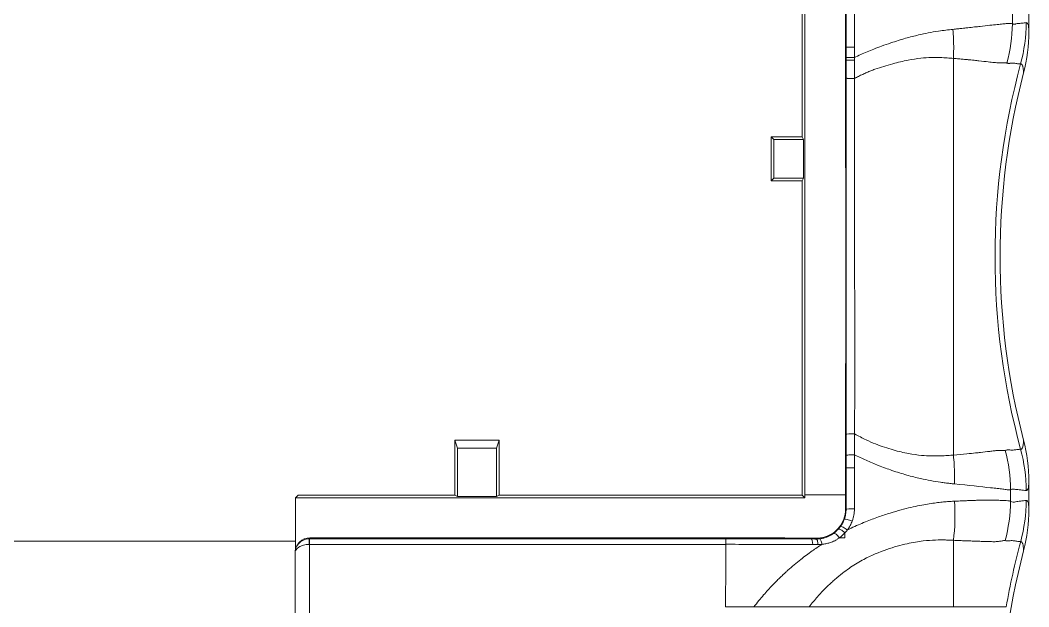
# Model space of a CAD drawing. Header units: millimetres. Extents: x -2408 to -1447, y -915 to -594.
# Drawn here: x -2112.79 to -2077.69, y -838.33 to -817.92 of the extents above; entities that cross this region are included whole.
import ezdxf

# ---------------------------------------------------------------- set-up
doc = ezdxf.new("R2010")
doc.units = ezdxf.units.MM
doc.layers.add('4', color=7, linetype='CONTINUOUS', true_color=0xffffff)

msp = doc.modelspace()

# ---------------------------------------------------------------- linework, layer by layer
at = {"layer": '4', "color": 7, "linetype": 'Continuous', "lineweight": 5}
for p, q in [((-2085.576, -821.972, 35), (-2085.576, -797.713, 35)), ((-2077.691, -817.352, 35), (-2077.691, -818.312, 35)), ((-2084.051, -818.86, 35), (-2084.07, -818.86, 35)), ((-2084.051, -819.308, 35), (-2084.07, -819.31, 35)), ((-2086.661, -821.972, 35), (-2086.569, -822.065, 35)), ((-2085.576, -821.972, 35), (-2086.661, -821.972, 35)), ((-2086.661, -823.513, 35), (-2086.661, -821.972, 35)), ((-2086.569, -823.42, 35), (-2086.569, -822.065, 35)), ((-2086.569, -822.065, 35), (-2085.53, -822.065, 35)), ((-2085.576, -821.972, 35), (-2085.53, -822.065, 35)), ((-2085.53, -823.42, 35), (-2085.53, -822.065, 35)), ((-2086.661, -823.513, 35), (-2086.569, -823.42, 35)), ((-2085.53, -823.42, 35), (-2086.569, -823.42, 35)), ((-2085.576, -823.513, 35), (-2085.53, -823.42, 35)), ((-2085.576, -823.513, 35), (-2086.661, -823.513, 35)), ((-2085.576, -834.447, 35), (-2085.576, -823.513, 35)), ((-2097.661, -834.447, 35), (-2097.661, -832.535, 35)), ((-2097.661, -832.535, 35), (-2097.568, -832.813, 35)), ((-2097.661, -832.535, 35), (-2096.12, -832.535, 35)), ((-2096.12, -832.535, 35), (-2096.213, -832.813, 35)), ((-2096.12, -834.447, 35), (-2096.12, -832.535, 35)), ((-2097.568, -832.813, 35), (-2096.213, -832.813, 35)), ((-2097.568, -834.493, 35), (-2097.568, -832.813, 35)), ((-2096.213, -832.813, 35), (-2096.213, -834.493, 35)), ((-2084.051, -833.061, 35), (-2084.069, -833.06, 35)), ((-2084.051, -833.499, 35), (-2084.07, -833.499, 35)), ((-2077.691, -833.977, 35), (-2077.691, -834.937, 35)), ((-2085.482, -834.541, 35), (-2103.213, -834.541, 35)), ((-2103.119, -834.447, 35), (-2097.661, -834.447, 35)), ((-2097.661, -834.447, 35), (-2097.568, -834.493, 35)), ((-2097.568, -834.493, 35), (-2096.213, -834.493, 35)), ((-2096.12, -834.447, 35), (-2096.213, -834.493, 35)), ((-2096.12, -834.447, 35), (-2085.576, -834.447, 35)), ((-2085.482, -834.541, 35), (-2085.576, -834.447, 35)), ((-2085.482, -834.432, 35), (-2084.07, -834.432, 35)), ((-2084.051, -834.932, 35), (-2084.07, -834.932, 35)), ((-2084.113, -835.287, 35), (-2084.132, -835.28, 35)), ((-2103.213, -836.047, 35), (-2118.069, -836.047, 35)), ((-2102.728, -835.969, 35), (-2099.091, -835.969, 35)), ((-2102.728, -835.969, 35), (-2102.728, -836.161, 35)), ((-2102.712, -835.932, 35), (-2088.231, -835.932, 35)), ((-2099.091, -835.969, 35), (-2088.235, -835.969, 35)), ((-2085.269, -835.971, 35), (-2085.269, -835.942, 35)), ((-2088.233, -836.161, 35), (-2102.728, -836.161, 35))]:
    msp.add_line(p, q, dxfattribs=at)
for centre in [(-2053.251, -826.145, 35), (-2053.251, -842.77, 35)]:
    msp.add_arc(centre, 25.439, 165.4525, 194.5475, dxfattribs=at)
for centre, major_axis, ratio, start_param, end_param in [((-2083.851, -818.86, 35), (0.2, 0), 0.009358, 1.114293, 3.124139), ((-2083.851, -819.219, 35), (0.2, 0), 0.009028, 1.114177, 3.124138), ((-2083.851, -819.308, 35), (0.2, 0), 0.003954, 3.159055, 5.174298), ((-2083.85, -832.339, 35), (0.2, 0), 0.130364, 1.063658, 3.123994), ((-2083.851, -833.499, 35), (0.2, 0), 0.03181, 1.108989, 3.12413), ((-2083.851, -834.932, 35), (0.2, 0), 0.033995, 1.108137, 3.124129), ((-2083.926, -835.356, 35), (0.188, -0.068), 0.195714, 1.157176, 3.123795), ((-2084.091, -835.665, 35), (0.161, -0.118), 0.290799, 1.243259, 3.12345), ((-2102.731, -836.169, 35), (0, 0.2), 0.008212, 0.017454, 1.531986), ((-2085.27, -836.171, 35), (0, -0.2), 0.30238, 1.606566, 3.123283)]:
    msp.add_ellipse(centre, major_axis=major_axis, ratio=ratio, start_param=start_param, end_param=end_param, dxfattribs=at)
for points, degree in [([(-2085.477, -779.706, 35), (-2085.486, -797.928, 35), (-2085.488, -816.194, 35), (-2085.482, -834.432, 35)], 3), ([(-2084.051, -818.86, 35), (-2084.051, -818.625, 35), (-2084.051, -818.155, 35), (-2084.051, -817.449, 35), (-2084.051, -816.979, 35), (-2084.051, -816.744, 35)], 3), ([(-2083.763, -818.858, 35), (-2083.763, -818.623, 35), (-2083.763, -818.153, 35), (-2083.763, -817.448, 35), (-2083.763, -816.978, 35), (-2083.763, -816.742, 35)], 3), ([(-2078.263, -818.043, 35), (-2078.263, -817.899, 35), (-2078.262, -817.754, 35), (-2078.262, -817.609, 35)], 3), ([(-2078.263, -818.043, 35), (-2078.269, -818.502, 35), (-2078.333, -818.965, 35), (-2078.453, -819.41, 35)], 3), ([(-2077.784, -818.003, 35), (-2077.784, -818.486, 35), (-2077.849, -818.973, 35), (-2077.975, -819.44, 35)], 3), ([(-2077.691, -818.312, 35), (-2077.691, -818.242, 35), (-2077.698, -818.126, 35), (-2077.728, -818.023, 35), (-2077.763, -818.002, 35), (-2077.784, -818.003, 35)], 3), ([(-2080.335, -818.236, 35), (-2080.325, -818.348, 35), (-2080.309, -818.574, 35), (-2080.303, -818.912, 35), (-2080.31, -819.135, 35), (-2080.316, -819.246, 35)], 3), ([(-2077.875, -819.755, 35), (-2077.753, -819.284, 35), (-2077.691, -818.799, 35), (-2077.691, -818.312, 35)], 3), ([(-2077.694, -818.418, 35), (-2077.692, -818.284, 35)], 1), ([(-2084.07, -818.86, 35), (-2084.07, -818.935, 35), (-2084.07, -819.084, 35), (-2084.07, -819.236, 35), (-2084.07, -819.31, 35)], 3), ([(-2083.763, -819.217, 35), (-2083.763, -819.157, 35), (-2083.763, -819.037, 35), (-2083.763, -818.918, 35), (-2083.763, -818.858, 35)], 3), ([(-2084.051, -819.308, 35), (-2084.051, -819.279, 35), (-2084.051, -819.249, 35), (-2084.051, -819.219, 35)], 3), ([(-2083.762, -819.308, 35), (-2083.762, -819.293, 35), (-2083.762, -819.263, 35), (-2083.763, -819.232, 35), (-2083.763, -819.217, 35)], 3), ([(-2084.07, -819.31, 35), (-2084.07, -819.457, 35), (-2084.069, -819.747, 35), (-2084.068, -820.183, 35), (-2084.067, -820.618, 35), (-2084.067, -821.055, 35), (-2084.066, -821.497, 35), (-2084.066, -821.971, 35), (-2084.065, -822.496, 35), (-2084.065, -823.092, 35), (-2084.064, -823.757, 35), (-2084.064, -824.482, 35), (-2084.064, -825.262, 35), (-2084.063, -826.081, 35), (-2084.063, -826.923, 35), (-2084.064, -827.751, 35), (-2084.064, -828.515, 35), (-2084.064, -829.209, 35), (-2084.065, -829.827, 35), (-2084.065, -830.366, 35), (-2084.066, -830.846, 35), (-2084.066, -831.292, 35), (-2084.067, -831.733, 35), (-2084.068, -832.175, 35), (-2084.068, -832.619, 35), (-2084.069, -832.913, 35), (-2084.069, -833.06, 35)], 3), ([(-2084.05, -819.931, 35), (-2084.05, -819.87, 35), (-2084.05, -819.742, 35), (-2084.05, -819.535, 35), (-2084.051, -819.386, 35), (-2084.051, -819.308, 35)], 3), ([(-2083.754, -819.946, 35), (-2083.754, -819.883, 35), (-2083.756, -819.753, 35), (-2083.759, -819.541, 35), (-2083.761, -819.388, 35), (-2083.762, -819.308, 35)], 3), ([(-2084.05, -832.338, 35), (-2084.05, -832.296, 35), (-2084.05, -832.208, 35), (-2084.05, -832.061, 35), (-2084.05, -831.899, 35), (-2084.05, -831.723, 35), (-2084.05, -831.53, 35), (-2084.05, -831.32, 35), (-2084.05, -831.09, 35), (-2084.05, -830.839, 35), (-2084.05, -830.564, 35), (-2084.05, -830.262, 35), (-2084.05, -829.929, 35), (-2084.05, -829.563, 35), (-2084.05, -829.161, 35), (-2084.05, -828.72, 35), (-2084.05, -828.236, 35), (-2084.05, -827.708, 35), (-2084.05, -827.111, 35), (-2084.05, -826.464, 35), (-2084.05, -825.804, 35), (-2084.05, -825.146, 35), (-2084.05, -824.518, 35), (-2084.05, -823.976, 35), (-2084.05, -823.487, 35), (-2084.05, -823.048, 35), (-2084.05, -822.651, 35), (-2084.05, -822.292, 35), (-2084.05, -821.965, 35), (-2084.05, -821.667, 35), (-2084.05, -821.395, 35), (-2084.05, -821.147, 35), (-2084.05, -820.921, 35), (-2084.05, -820.716, 35), (-2084.05, -820.529, 35), (-2084.05, -820.357, 35), (-2084.05, -820.201, 35), (-2084.05, -820.059, 35), (-2084.05, -819.972, 35), (-2084.05, -819.931, 35)], 3), ([(-2084.051, -833.061, 35), (-2084.05, -833.004, 35), (-2084.05, -832.888, 35), (-2084.05, -832.703, 35), (-2084.05, -832.516, 35), (-2084.05, -832.397, 35), (-2084.05, -832.338, 35)], 3), ([(-2083.762, -833.04, 35), (-2083.761, -832.983, 35), (-2083.759, -832.866, 35), (-2083.757, -832.681, 35), (-2083.755, -832.494, 35), (-2083.753, -832.375, 35), (-2083.753, -832.316, 35)], 3), ([(-2077.975, -832.849, 35), (-2077.954, -832.849, 35), (-2077.92, -832.826, 35), (-2077.887, -832.722, 35), (-2077.877, -832.605, 35), (-2077.875, -832.535, 35)], 3), ([(-2077.691, -833.977, 35), (-2077.691, -833.49, 35), (-2077.753, -833.006, 35), (-2077.875, -832.535, 35)], 3), ([(-2078.323, -834.259, 35), (-2078.329, -833.798, 35), (-2078.395, -833.333, 35), (-2078.516, -832.887, 35)], 3), ([(-2077.784, -834.287, 35), (-2077.784, -833.803, 35), (-2077.849, -833.316, 35), (-2077.975, -832.849, 35)], 3), ([(-2084.069, -833.06, 35), (-2084.07, -833.134, 35), (-2084.07, -833.281, 35), (-2084.07, -833.427, 35), (-2084.07, -833.499, 35)], 3), ([(-2084.051, -833.499, 35), (-2084.051, -833.426, 35), (-2084.051, -833.279, 35), (-2084.051, -833.133, 35), (-2084.051, -833.061, 35)], 3), ([(-2083.762, -833.494, 35), (-2083.762, -833.417, 35), (-2083.762, -833.266, 35), (-2083.762, -833.115, 35), (-2083.762, -833.04, 35)], 3), ([(-2080.283, -834.054, 35), (-2080.278, -833.942, 35), (-2080.275, -833.717, 35), (-2080.287, -833.381, 35), (-2080.305, -833.159, 35), (-2080.317, -833.049, 35)], 3), ([(-2084.07, -833.499, 35), (-2084.07, -833.81, 35), (-2084.07, -834.121, 35), (-2084.07, -834.432, 35)], 3), ([(-2084.051, -834.932, 35), (-2084.051, -834.773, 35), (-2084.051, -834.454, 35), (-2084.051, -833.977, 35), (-2084.051, -833.658, 35), (-2084.051, -833.499, 35)], 3), ([(-2083.762, -834.926, 35), (-2083.762, -834.767, 35), (-2083.762, -834.448, 35), (-2083.762, -833.971, 35), (-2083.762, -833.653, 35), (-2083.762, -833.494, 35)], 3), ([(-2077.784, -834.287, 35), (-2077.763, -834.288, 35), (-2077.728, -834.266, 35), (-2077.698, -834.163, 35), (-2077.691, -834.047, 35), (-2077.691, -833.977, 35)], 3), ([(-2077.692, -833.995, 35), (-2077.694, -833.872, 35)], 1), ([(-2078.325, -834.663, 35), (-2078.324, -834.528, 35), (-2078.323, -834.394, 35), (-2078.323, -834.259, 35)], 3), ([(-2103.213, -834.541, 35), (-2103.213, -835.144, 35), (-2103.213, -835.746, 35), (-2103.213, -836.349, 35)], 3), ([(-2085.482, -834.541, 35), (-2085.482, -834.505, 35), (-2085.482, -834.468, 35), (-2085.482, -834.432, 35)], 3), ([(-2084.07, -834.432, 35), (-2084.07, -834.488, 35), (-2084.07, -834.599, 35), (-2084.07, -834.765, 35), (-2084.07, -834.877, 35), (-2084.07, -834.932, 35)], 3), ([(-2080.278, -834.656, 35), (-2080.326, -834.658, 35), (-2080.429, -834.663, 35), (-2080.607, -834.677, 35), (-2080.807, -834.697, 35), (-2081.03, -834.726, 35), (-2081.278, -834.765, 35), (-2081.556, -834.817, 35), (-2081.871, -834.887, 35), (-2082.221, -834.979, 35), (-2082.606, -835.094, 35), (-2083.029, -835.238, 35), (-2083.493, -835.419, 35), (-2083.831, -835.572, 35), (-2084.007, -835.659, 35)], 3), ([(-2080.278, -834.656, 35), (-2080.245, -835.113, 35), (-2080.258, -835.574, 35), (-2080.316, -836.018, 35)], 3), ([(-2078.325, -834.663, 35), (-2078.332, -835.121, 35), (-2078.396, -835.584, 35), (-2078.516, -836.028, 35)], 3), ([(-2077.784, -834.628, 35), (-2077.784, -835.111, 35), (-2077.849, -835.598, 35), (-2077.974, -836.064, 35)], 3), ([(-2077.691, -834.937, 35), (-2077.691, -834.867, 35), (-2077.698, -834.751, 35), (-2077.728, -834.648, 35), (-2077.763, -834.627, 35), (-2077.784, -834.628, 35)], 3), ([(-2084.07, -834.932, 35), (-2084.07, -835.051, 35), (-2084.091, -835.169, 35), (-2084.132, -835.28, 35)], 3), ([(-2084.113, -835.287, 35), (-2084.103, -835.258, 35), (-2084.085, -835.201, 35), (-2084.066, -835.113, 35), (-2084.054, -835.024, 35), (-2084.051, -834.963, 35), (-2084.051, -834.932, 35)], 3), ([(-2083.838, -835.349, 35), (-2083.825, -835.315, 35), (-2083.803, -835.247, 35), (-2083.78, -835.142, 35), (-2083.765, -835.035, 35), (-2083.762, -834.963, 35), (-2083.762, -834.926, 35)], 3), ([(-2077.875, -836.38, 35), (-2077.753, -835.909, 35), (-2077.691, -835.424, 35), (-2077.691, -834.937, 35)], 3), ([(-2077.694, -835.043, 35), (-2077.692, -834.909, 35)], 1), ([(-2084.252, -835.546, 35), (-2084.221, -835.504, 35), (-2084.168, -835.418, 35), (-2084.129, -835.33, 35), (-2084.113, -835.287, 35)], 3), ([(-2084.321, -835.632, 35), (-2084.309, -835.618, 35), (-2084.284, -835.589, 35), (-2084.262, -835.561, 35), (-2084.252, -835.546, 35)], 3), ([(-2084.286, -835.933, 35), (-2084.216, -835.883, 35), (-2084.15, -835.825, 35), (-2084.091, -835.761, 35)], 3), ([(-2084.09, -835.932, 35), (-2084.09, -835.875, 35), (-2084.091, -835.818, 35), (-2084.091, -835.761, 35)], 3), ([(-2102.731, -835.969, 35), (-2102.73, -835.969, 35), (-2102.729, -835.969, 35), (-2102.728, -835.969, 35)], 3), ([(-2088.235, -835.969, 35), (-2088.235, -835.965, 35), (-2088.229, -835.957, 35), (-2088.231, -835.944, 35), (-2088.231, -835.936, 35), (-2088.231, -835.932, 35)], 3), ([(-2088.235, -835.969, 35), (-2087.87, -835.969, 35), (-2087.167, -835.969, 35), (-2086.213, -835.97, 35), (-2085.579, -835.971, 35), (-2085.269, -835.971, 35)], 3), ([(-2085.269, -835.971, 35), (-2085.209, -835.971, 35), (-2085.149, -835.972, 35), (-2085.091, -835.972, 35)], 3), ([(-2085.091, -835.972, 35), (-2085.091, -835.962, 35), (-2085.091, -835.953, 35), (-2085.091, -835.944, 35)], 3), ([(-2085.091, -835.972, 35), (-2085.053, -835.972, 35), (-2085.015, -835.97, 35), (-2084.977, -835.966, 35)], 3), ([(-2084.286, -835.933, 35), (-2084.22, -835.933, 35), (-2084.155, -835.932, 35), (-2084.09, -835.932, 35)], 3), ([(-2080.316, -836.018, 35), (-2080.316, -836.771, 35), (-2080.316, -837.544, 35), (-2080.316, -838.332, 35)], 3), ([(-2078.479, -838.332, 35), (-2078.345, -837.569, 35), (-2078.177, -836.812, 35), (-2077.974, -836.064, 35)], 3), ([(-2103.228, -845.071, 35), (-2103.228, -842.203, 35), (-2103.228, -839.334, 35), (-2103.228, -836.464, 35)], 3), ([(-2103.16, -836.209, 35), (-2103.177, -836.243, 35)], 1), ([(-2102.728, -836.161, 35), (-2102.73, -836.161, 35), (-2102.731, -836.161, 35), (-2102.732, -836.161, 35)], 3), ([(-2102.728, -836.161, 35), (-2102.728, -839.123, 35), (-2102.728, -842.084, 35), (-2102.728, -845.044, 35)], 3), ([(-2088.246, -838.332, 35), (-2088.241, -837.609, 35), (-2088.237, -836.885, 35), (-2088.233, -836.161, 35)], 3), ([(-2088.233, -836.156, 35), (-2088.233, -836.157, 35), (-2088.232, -836.159, 35), (-2088.232, -836.161, 35)], 3), ([(-2085.21, -836.164, 35), (-2085.149, -836.164, 35), (-2085.089, -836.165, 35), (-2085.029, -836.165, 35)], 3), ([(-2085.029, -836.165, 35), (-2084.982, -836.165, 35), (-2084.936, -836.163, 35), (-2084.89, -836.158, 35)], 3), ([(-2088.246, -838.332, 35), (-2087.913, -838.332, 35), (-2087.583, -838.332, 35), (-2087.255, -838.332, 35)], 3)]:
    msp.add_open_spline(points, degree=degree, dxfattribs=at)
for points, knots in [([(-2084.07, -816.744, 35), (-2084.07, -817.096, 35), (-2084.07, -817.802, 35), (-2084.07, -818.507, 35), (-2084.07, -818.86, 35)], [0, 0, 0, 0, 0.500001, 1, 1, 1, 1]), ([(-2078.263, -818.043, 35), (-2078.272, -818.04, 35), (-2078.294, -818.034, 35), (-2078.352, -818.028, 35), (-2078.447, -818.033, 35), (-2078.595, -818.05, 35), (-2078.793, -818.07, 35), (-2079.053, -818.095, 35), (-2079.324, -818.126, 35), (-2079.584, -818.155, 35), (-2079.742, -818.173, 35), (-2079.858, -818.186, 35), (-2079.927, -818.194, 35), (-2080.03, -818.205, 35), (-2080.168, -818.219, 35), (-2080.276, -818.23, 35), (-2080.335, -818.236, 35)], [0, 0, 0, 0, 0.035541, 0.089844, 0.188021, 0.292809, 0.407442, 0.5367, 0.677319, 0.749855, 0.831851, 0.844673, 0.867982, 0.901713, 0.945769, 1, 1, 1, 1]), ([(-2077.784, -818.003, 35), (-2077.828, -818.009, 35), (-2077.888, -818.019, 35), (-2077.993, -818.029, 35), (-2078.06, -818.031, 35), (-2078.112, -818.041, 35), (-2078.154, -818.05, 35), (-2078.176, -818.055, 35), (-2078.198, -818.058, 35), (-2078.22, -818.058, 35), (-2078.241, -818.054, 35), (-2078.256, -818.047, 35), (-2078.263, -818.043, 35)], [0, 0, 0, 0, 0.4096, 0.561134, 0.658261, 0.795262, 0.831516, 0.867087, 0.90179, 0.935545, 0.968293, 1, 1, 1, 1]), ([(-2080.335, -818.236, 35), (-2080.416, -818.244, 35), (-2080.577, -818.262, 35), (-2080.864, -818.301, 35), (-2081.18, -818.355, 35), (-2081.561, -818.436, 35), (-2081.991, -818.547, 35), (-2082.423, -818.683, 35), (-2082.793, -818.812, 35), (-2083.069, -818.916, 35), (-2083.312, -819.014, 35), (-2083.54, -819.112, 35), (-2083.689, -819.183, 35), (-2083.763, -819.217, 35)], [0, 0, 0, 0, 0.084067, 0.168562, 0.282748, 0.383279, 0.514362, 0.657912, 0.746762, 0.817814, 0.880803, 0.941554, 1, 1, 1, 1]), ([(-2084.051, -819.219, 35), (-2084.051, -819.2, 35), (-2084.051, -819.13, 35), (-2084.051, -819.011, 35), (-2084.051, -818.91, 35), (-2084.051, -818.86, 35)], [0, 0, 0, 0, 0.166402, 0.583199, 1, 1, 1, 1]), ([(-2080.316, -819.246, 35), (-2080.349, -819.244, 35), (-2080.418, -819.237, 35), (-2080.571, -819.226, 35), (-2080.791, -819.215, 35), (-2081.096, -819.214, 35), (-2081.465, -819.238, 35), (-2081.912, -819.305, 35), (-2082.348, -819.41, 35), (-2082.735, -819.52, 35), (-2082.99, -819.605, 35), (-2083.187, -819.679, 35), (-2083.329, -819.738, 35), (-2083.472, -819.802, 35), (-2083.614, -819.87, 35), (-2083.707, -819.921, 35), (-2083.754, -819.946, 35)], [0, 0, 0, 0, 0.035174, 0.07562, 0.161452, 0.257926, 0.369782, 0.499225, 0.646662, 0.731317, 0.811946, 0.849515, 0.887167, 0.924838, 0.962468, 1, 1, 1, 1]), ([(-2080.316, -819.246, 35), (-2080.316, -821.481, 35), (-2080.316, -823.819, 35), (-2080.316, -828.495, 35), (-2080.317, -830.833, 35), (-2080.317, -833.049, 35)], [0, 0, 0, 0, 0.5, 0.5, 1, 1, 1, 1]), ([(-2078.453, -819.41, 35), (-2078.461, -819.408, 35), (-2078.479, -819.403, 35), (-2078.51, -819.4, 35), (-2078.549, -819.4, 35), (-2078.616, -819.402, 35), (-2078.728, -819.405, 35), (-2078.894, -819.392, 35), (-2079.121, -819.366, 35), (-2079.331, -819.342, 35), (-2079.507, -819.323, 35), (-2079.6, -819.313, 35), (-2079.707, -819.302, 35), (-2079.832, -819.29, 35), (-2079.974, -819.277, 35), (-2080.135, -819.262, 35), (-2080.254, -819.252, 35), (-2080.316, -819.246, 35)], [0, 0, 0, 0, 0.034662, 0.07114, 0.106435, 0.156636, 0.260921, 0.380416, 0.496248, 0.656107, 0.691041, 0.730691, 0.775063, 0.824165, 0.878011, 0.936615, 1, 1, 1, 1]), ([(-2077.975, -819.44, 35), (-2078.566, -821.622, 35), (-2078.868, -823.883, 35), (-2078.868, -828.406, 35), (-2078.567, -830.667, 35), (-2077.975, -832.849, 35)], [0, 0, 0, 0, 0.5, 0.5, 1, 1, 1, 1]), ([(-2077.974, -819.44, 35), (-2077.987, -819.439, 35), (-2078.01, -819.438, 35), (-2078.072, -819.434, 35), (-2078.147, -819.423, 35), (-2078.235, -819.406, 35), (-2078.293, -819.41, 35), (-2078.336, -819.416, 35), (-2078.369, -819.421, 35), (-2078.395, -819.421, 35), (-2078.424, -819.418, 35), (-2078.443, -819.413, 35), (-2078.453, -819.41, 35)], [0, 0, 0, 0, 0.125602, 0.248582, 0.546045, 0.662015, 0.768084, 0.846921, 0.877187, 0.921807, 0.962731, 1, 1, 1, 1]), ([(-2077.875, -819.755, 35), (-2077.877, -819.721, 35), (-2077.879, -819.655, 35), (-2077.889, -819.577, 35), (-2077.902, -819.521, 35), (-2077.917, -819.483, 35), (-2077.934, -819.458, 35), (-2077.952, -819.443, 35), (-2077.967, -819.441, 35), (-2077.975, -819.44, 35)], [0, 0, 0, 0, 0.165593, 0.332086, 0.499661, 0.625058, 0.7502, 0.875157, 1, 1, 1, 1]), ([(-2083.753, -832.316, 35), (-2083.753, -832.281, 35), (-2083.752, -832.197, 35), (-2083.752, -832.061, 35), (-2083.752, -831.902, 35), (-2083.752, -831.728, 35), (-2083.752, -831.538, 35), (-2083.751, -831.33, 35), (-2083.751, -831.103, 35), (-2083.751, -830.854, 35), (-2083.751, -830.581, 35), (-2083.751, -830.282, 35), (-2083.751, -829.953, 35), (-2083.751, -829.591, 35), (-2083.751, -829.192, 35), (-2083.751, -828.755, 35), (-2083.751, -828.276, 35), (-2083.751, -827.746, 35), (-2083.752, -827.163, 35), (-2083.752, -826.536, 35), (-2083.752, -825.886, 35), (-2083.752, -825.24, 35), (-2083.752, -824.627, 35), (-2083.752, -824.067, 35), (-2083.752, -823.568, 35), (-2083.752, -823.12, 35), (-2083.752, -822.716, 35), (-2083.752, -822.351, 35), (-2083.752, -822.018, 35), (-2083.752, -821.716, 35), (-2083.752, -821.44, 35), (-2083.752, -821.19, 35), (-2083.752, -820.961, 35), (-2083.752, -820.753, 35), (-2083.753, -820.563, 35), (-2083.753, -820.39, 35), (-2083.753, -820.233, 35), (-2083.753, -820.089, 35), (-2083.753, -819.995, 35), (-2083.754, -819.949, 35), (-2083.754, -819.946, 35)], [0, 0, 0, 0, 0.008672, 0.020404, 0.033306, 0.047436, 0.062857, 0.079675, 0.098062, 0.118186, 0.140211, 0.16437, 0.190927, 0.220166, 0.252296, 0.287528, 0.326185, 0.368536, 0.415903, 0.467326, 0.520317, 0.573253, 0.62376, 0.668557, 0.708614, 0.744577, 0.777038, 0.806435, 0.833156, 0.857506, 0.879706, 0.899941, 0.918356, 0.935108, 0.950407, 0.964393, 0.977154, 0.988773, 0.999332, 1, 1, 1, 1]), ([(-2083.753, -832.316, 35), (-2083.62, -832.387, 35), (-2083.379, -832.516, 35), (-2083.031, -832.667, 35), (-2082.714, -832.781, 35), (-2082.326, -832.9, 35), (-2081.891, -833.005, 35), (-2081.332, -833.082, 35), (-2080.883, -833.088, 35), (-2080.561, -833.07, 35), (-2080.414, -833.058, 35), (-2080.348, -833.052, 35), (-2080.317, -833.049, 35)], [0, 0, 0, 0, 0.105887, 0.192526, 0.275632, 0.35816, 0.505677, 0.636396, 0.843577, 0.92778, 0.966327, 1, 1, 1, 1]), ([(-2080.317, -833.049, 35), (-2080.155, -833.035, 35), (-2079.876, -833.012, 35), (-2079.578, -832.983, 35), (-2079.307, -832.953, 35), (-2079.09, -832.927, 35), (-2078.899, -832.901, 35), (-2078.776, -832.89, 35), (-2078.671, -832.89, 35), (-2078.599, -832.896, 35), (-2078.547, -832.895, 35), (-2078.526, -832.89, 35), (-2078.516, -832.887, 35)], [0, 0, 0, 0, 0.178431, 0.307281, 0.386797, 0.561922, 0.658157, 0.751677, 0.829648, 0.916001, 0.961612, 1, 1, 1, 1]), ([(-2078.516, -832.887, 35), (-2078.5, -832.883, 35), (-2078.469, -832.875, 35), (-2078.413, -832.868, 35), (-2078.347, -832.874, 35), (-2078.273, -832.882, 35), (-2078.204, -832.875, 35), (-2078.138, -832.864, 35), (-2078.077, -832.857, 35), (-2078.021, -832.851, 35), (-2077.99, -832.85, 35), (-2077.975, -832.849, 35)], [0, 0, 0, 0, 0.054771, 0.109258, 0.217025, 0.328103, 0.446387, 0.57324, 0.708119, 0.852514, 1, 1, 1, 1]), ([(-2083.762, -833.04, 35), (-2083.793, -833.041, 35), (-2083.83, -833.042, 35), (-2083.898, -833.045, 35), (-2083.93, -833.046, 35), (-2083.979, -833.05, 35), (-2084.004, -833.052, 35), (-2084.039, -833.056, 35), (-2084.05, -833.058, 35), (-2084.051, -833.061, 35)], [0, 0, 0, 0, 0.25, 0.25, 0.5, 0.5, 0.75, 0.75, 1, 1, 1, 1]), ([(-2083.762, -833.04, 35), (-2083.626, -833.106, 35), (-2083.348, -833.241, 35), (-2082.987, -833.391, 35), (-2082.688, -833.504, 35), (-2082.353, -833.621, 35), (-2081.94, -833.751, 35), (-2081.492, -833.864, 35), (-2081.102, -833.943, 35), (-2080.819, -833.989, 35), (-2080.599, -834.02, 35), (-2080.437, -834.039, 35), (-2080.334, -834.049, 35), (-2080.283, -834.054, 35)], [0, 0, 0, 0, 0.106447, 0.217416, 0.28389, 0.345521, 0.487214, 0.625343, 0.73016, 0.837807, 0.891837, 0.945909, 1, 1, 1, 1]), ([(-2080.283, -834.054, 35), (-2079.784, -834.099, 35), (-2079.354, -834.155, 35), (-2078.936, -834.199, 35), (-2078.858, -834.206, 35), (-2078.719, -834.219, 35), (-2078.656, -834.226, 35), (-2078.543, -834.241, 35), (-2078.492, -834.25, 35), (-2078.399, -834.262, 35), (-2078.357, -834.265, 35), (-2078.323, -834.259, 35)], [0, 0, 0, 0, 0.5, 0.5, 0.625, 0.625, 0.75, 0.75, 0.875, 0.875, 1, 1, 1, 1]), ([(-2078.323, -834.259, 35), (-2078.265, -834.222, 35), (-2078.205, -834.234, 35), (-2078.093, -834.253, 35), (-2078.042, -834.257, 35), (-2077.951, -834.265, 35), (-2077.911, -834.27, 35), (-2077.84, -834.281, 35), (-2077.809, -834.286, 35), (-2077.784, -834.287, 35)], [0, 0, 0, 0, 0.25, 0.25, 0.5, 0.5, 0.75, 0.75, 1, 1, 1, 1]), ([(-2103.213, -834.541, 35), (-2103.197, -834.525, 35), (-2103.181, -834.51, 35), (-2103.15, -834.478, 35), (-2103.134, -834.463, 35), (-2103.119, -834.447, 35)], [0, 0, 0, 0, 0.5, 0.5, 1, 1, 1, 1]), ([(-2078.325, -834.663, 35), (-2078.338, -834.658, 35), (-2078.366, -834.647, 35), (-2078.434, -834.635, 35), (-2078.538, -834.632, 35), (-2078.693, -834.629, 35), (-2078.845, -834.62, 35), (-2078.981, -834.618, 35), (-2079.081, -834.617, 35), (-2079.191, -834.617, 35), (-2079.312, -834.619, 35), (-2079.443, -834.623, 35), (-2079.586, -834.628, 35), (-2079.74, -834.634, 35), (-2079.907, -834.641, 35), (-2080.086, -834.648, 35), (-2080.213, -834.653, 35), (-2080.278, -834.656, 35)], [0, 0, 0, 0, 0.049351, 0.111914, 0.218028, 0.321234, 0.440105, 0.487835, 0.537741, 0.589628, 0.643271, 0.698563, 0.755517, 0.814155, 0.874492, 0.936471, 1, 1, 1, 1]), ([(-2077.784, -834.628, 35), (-2077.809, -834.629, 35), (-2077.84, -834.634, 35), (-2077.911, -834.646, 35), (-2077.952, -834.652, 35), (-2078.043, -834.662, 35), (-2078.095, -834.668, 35), (-2078.178, -834.682, 35), (-2078.207, -834.688, 35), (-2078.266, -834.687, 35), (-2078.296, -834.681, 35), (-2078.325, -834.663, 35)], [0, 0, 0, 0, 0.25, 0.25, 0.5, 0.5, 0.75, 0.75, 0.875, 0.875, 1, 1, 1, 1]), ([(-2084.132, -835.28, 35), (-2084.204, -835.476, 35), (-2084.335, -835.646, 35), (-2084.675, -835.881, 35), (-2084.882, -835.946, 35), (-2085.091, -835.944, 35)], [0, 0, 0, 0, 0.5, 0.5, 1, 1, 1, 1]), ([(-2084.007, -835.659, 35), (-2083.988, -835.634, 35), (-2083.953, -835.584, 35), (-2083.908, -835.506, 35), (-2083.869, -835.428, 35), (-2083.848, -835.375, 35), (-2083.838, -835.349, 35)], [0, 0, 0, 0, 0.267572, 0.523389, 0.767501, 1, 1, 1, 1]), ([(-2084.482, -835.775, 35), (-2084.452, -835.752, 35), (-2084.395, -835.709, 35), (-2084.345, -835.657, 35), (-2084.321, -835.632, 35)], [0, 0, 0, 0, 0.523397, 1, 1, 1, 1]), ([(-2084.286, -835.933, 35), (-2084.318, -835.881, 35), (-2084.361, -835.833, 35), (-2084.427, -835.779, 35), (-2084.464, -835.764, 35), (-2084.482, -835.775, 35)], [0, 0, 0, 0, 0.5, 0.5, 1, 1, 1, 1]), ([(-2084.091, -835.762, 35), (-2084.112, -835.738, 35), (-2084.137, -835.715, 35), (-2084.185, -835.677, 35), (-2084.208, -835.661, 35), (-2084.247, -835.639, 35), (-2084.267, -835.63, 35), (-2084.301, -835.623, 35), (-2084.314, -835.625, 35), (-2084.321, -835.632, 35)], [0, 0, 0, 0, 0.25, 0.25, 0.5, 0.5, 0.75, 0.75, 1, 1, 1, 1]), ([(-2084.091, -835.761, 35), (-2084.076, -835.745, 35), (-2084.047, -835.712, 35), (-2084.02, -835.677, 35), (-2084.007, -835.659, 35)], [0, 0, 0, 0, 0.499845, 1, 1, 1, 1]), ([(-2102.731, -835.969, 35), (-2102.802, -835.969, 35), (-2102.872, -835.984, 35), (-2102.997, -836.04, 35), (-2103.052, -836.079, 35), (-2103.185, -836.221, 35), (-2103.229, -836.342, 35), (-2103.228, -836.464, 35)], [0, 0, 0, 0, 0.25, 0.25, 0.5, 0.5, 1, 1, 1, 1]), ([(-2103.16, -836.209, 35), (-2103.136, -836.161, 35), (-2103.104, -836.117, 35), (-2102.974, -835.987, 35), (-2102.845, -835.932, 35), (-2102.712, -835.932, 35)], [0, 0, 0, 0, 0.29133, 0.29133, 1, 1, 1, 1]), ([(-2102.712, -835.932, 35), (-2102.715, -835.938, 35), (-2102.718, -835.944, 35), (-2102.724, -835.956, 35), (-2102.728, -835.963, 35), (-2102.731, -835.969, 35)], [0, 0, 0, 0, 0.472907, 0.472907, 1, 1, 1, 1]), ([(-2088.233, -836.156, 35), (-2088.233, -836.106, 35), (-2088.233, -836.058, 35), (-2088.234, -835.99, 35), (-2088.234, -835.97, 35), (-2088.235, -835.969, 35)], [0, 0, 0, 0, 0.5, 0.5, 1, 1, 1, 1]), ([(-2085.269, -835.942, 35), (-2085.538, -835.941, 35), (-2085.808, -835.939, 35), (-2086.347, -835.936, 35), (-2086.616, -835.935, 35), (-2087.334, -835.933, 35), (-2087.782, -835.932, 35), (-2088.231, -835.932, 35)], [0, 0, 0, 0, 0.273024, 0.273024, 0.546047, 0.546047, 1, 1, 1, 1]), ([(-2080.316, -836.018, 35), (-2080.358, -836.016, 35), (-2080.447, -836.011, 35), (-2080.649, -836.003, 35), (-2080.95, -836.004, 35), (-2081.391, -836.035, 35), (-2081.955, -836.133, 35), (-2082.651, -836.325, 35), (-2083.325, -836.605, 35), (-2083.82, -836.902, 35), (-2084.129, -837.123, 35), (-2084.329, -837.284, 35), (-2084.498, -837.431, 35), (-2084.629, -837.552, 35), (-2084.765, -837.684, 35), (-2084.904, -837.827, 35), (-2085.047, -837.983, 35), (-2085.193, -838.152, 35), (-2085.288, -838.271, 35), (-2085.336, -838.332, 35)], [0, 0, 0, 0, 0.030391, 0.064819, 0.141966, 0.232523, 0.341542, 0.472759, 0.618175, 0.70172, 0.744012, 0.793014, 0.818147, 0.844738, 0.872801, 0.902347, 0.933388, 0.965936, 1, 1, 1, 1]), ([(-2085.091, -835.944, 35), (-2085.12, -835.944, 35), (-2085.179, -835.943, 35), (-2085.239, -835.943, 35), (-2085.269, -835.942, 35)], [0, 0, 0, 0, 0.499723, 1, 1, 1, 1]), ([(-2085.029, -836.165, 35), (-2085.029, -836.119, 35), (-2085.035, -836.066, 35), (-2085.06, -835.992, 35), (-2085.077, -835.973, 35), (-2085.091, -835.972, 35)], [0, 0, 0, 0, 0.5, 0.5, 1, 1, 1, 1]), ([(-2084.977, -835.966, 35), (-2084.936, -835.96, 35), (-2084.858, -835.948, 35), (-2084.747, -835.915, 35), (-2084.648, -835.875, 35), (-2084.56, -835.828, 35), (-2084.507, -835.792, 35), (-2084.482, -835.775, 35)], [0, 0, 0, 0, 0.227415, 0.442731, 0.644463, 0.830634, 1, 1, 1, 1]), ([(-2084.89, -836.158, 35), (-2084.895, -836.111, 35), (-2084.907, -836.058, 35), (-2084.941, -835.983, 35), (-2084.961, -835.965, 35), (-2084.977, -835.966, 35)], [0, 0, 0, 0, 0.5, 0.5, 1, 1, 1, 1]), ([(-2084.89, -836.158, 35), (-2084.844, -836.152, 35), (-2084.754, -836.141, 35), (-2084.62, -836.105, 35), (-2084.518, -836.065, 35), (-2084.433, -836.025, 35), (-2084.364, -835.985, 35), (-2084.312, -835.95, 35), (-2084.286, -835.933, 35)], [0, 0, 0, 0, 0.20956, 0.418701, 0.634671, 0.71377, 0.856977, 1, 1, 1, 1]), ([(-2078.517, -836.028, 35), (-2078.529, -836.027, 35), (-2078.553, -836.025, 35), (-2078.597, -836.032, 35), (-2078.65, -836.043, 35), (-2078.734, -836.057, 35), (-2078.832, -836.067, 35), (-2078.948, -836.066, 35), (-2079.051, -836.063, 35), (-2079.177, -836.059, 35), (-2079.316, -836.055, 35), (-2079.465, -836.05, 35), (-2079.621, -836.044, 35), (-2079.784, -836.038, 35), (-2079.955, -836.032, 35), (-2080.131, -836.026, 35), (-2080.255, -836.021, 35), (-2080.316, -836.018, 35)], [0, 0, 0, 0, 0.043872, 0.089998, 0.1425, 0.194965, 0.309692, 0.362271, 0.42893, 0.504184, 0.578303, 0.651301, 0.723193, 0.793993, 0.863716, 0.93238, 1, 1, 1, 1]), ([(-2077.974, -836.064, 35), (-2077.988, -836.064, 35), (-2078.019, -836.062, 35), (-2078.073, -836.055, 35), (-2078.136, -836.046, 35), (-2078.2, -836.034, 35), (-2078.27, -836.028, 35), (-2078.336, -836.03, 35), (-2078.388, -836.033, 35), (-2078.432, -836.036, 35), (-2078.469, -836.035, 35), (-2078.502, -836.03, 35), (-2078.517, -836.028, 35)], [0, 0, 0, 0, 0.13451, 0.290428, 0.424401, 0.55062, 0.667296, 0.778592, 0.860242, 0.888437, 0.949127, 1, 1, 1, 1]), ([(-2077.875, -836.38, 35), (-2077.878, -836.331, 35), (-2077.882, -836.233, 35), (-2077.899, -836.154, 35), (-2077.917, -836.107, 35), (-2077.934, -836.083, 35), (-2077.952, -836.067, 35), (-2077.967, -836.065, 35), (-2077.974, -836.064, 35)], [0, 0, 0, 0, 0.248704, 0.49965, 0.625494, 0.750787, 0.875598, 1, 1, 1, 1]), ([(-2102.732, -836.161, 35), (-2102.803, -836.161, 35), (-2102.873, -836.171, 35), (-2102.999, -836.205, 35), (-2103.053, -836.229, 35), (-2103.185, -836.316, 35), (-2103.229, -836.39, 35), (-2103.228, -836.464, 35)], [0, 0, 0, 0, 0.25, 0.25, 0.5, 0.5, 1, 1, 1, 1]), ([(-2088.233, -836.156, 35), (-2088.127, -836.156, 35), (-2087.851, -836.157, 35), (-2087.449, -836.16, 35), (-2087.026, -836.162, 35), (-2086.666, -836.163, 35), (-2086.331, -836.163, 35), (-2086.026, -836.163, 35), (-2085.739, -836.163, 35), (-2085.468, -836.164, 35), (-2085.294, -836.164, 35), (-2085.21, -836.164, 35)], [0, 0, 0, 0, 0.103525, 0.269127, 0.393339, 0.518411, 0.62465, 0.725932, 0.822258, 0.913618, 1, 1, 1, 1]), ([(-2084.89, -836.158, 35), (-2085.004, -836.233, 35), (-2085.255, -836.399, 35), (-2085.653, -836.699, 35), (-2085.958, -836.955, 35), (-2086.161, -837.139, 35), (-2086.257, -837.227, 35), (-2086.366, -837.331, 35), (-2086.489, -837.452, 35), (-2086.624, -837.591, 35), (-2086.77, -837.748, 35), (-2086.926, -837.924, 35), (-2087.09, -838.119, 35), (-2087.199, -838.26, 35), (-2087.255, -838.332, 35)], [0, 0, 0, 0, 0.130603, 0.286678, 0.467367, 0.5009, 0.540996, 0.587599, 0.640645, 0.700065, 0.765787, 0.837736, 0.915834, 1, 1, 1, 1]), ([(-2087.255, -838.332, 35), (-2087.171, -838.332, 35), (-2087.004, -838.332, 35), (-2086.756, -838.332, 35), (-2086.51, -838.332, 35), (-2086.267, -838.332, 35), (-2086.028, -838.332, 35), (-2085.793, -838.332, 35), (-2085.562, -838.332, 35), (-2085.411, -838.332, 35), (-2085.336, -838.332, 35)], [0, 0, 0, 0, 0.126628, 0.252939, 0.378851, 0.504291, 0.629185, 0.753472, 0.877094, 1, 1, 1, 1]), ([(-2085.336, -838.332, 35), (-2084.815, -838.332, 35), (-2084.311, -838.332, 35), (-2083.586, -838.332, 35), (-2083.349, -838.332, 35), (-2082.893, -838.332, 35), (-2082.673, -838.332, 35), (-2082.037, -838.332, 35), (-2081.645, -838.332, 35), (-2080.928, -838.332, 35), (-2080.603, -838.332, 35), (-2080.316, -838.332, 35)], [0, 0, 0, 0, 0.25, 0.25, 0.375, 0.375, 0.5, 0.5, 0.75, 0.75, 1, 1, 1, 1]), ([(-2078.479, -838.332, 35), (-2078.521, -838.332, 35), (-2078.567, -838.332, 35), (-2078.66, -838.332, 35), (-2078.695, -838.332, 35), (-2078.774, -838.332, 35), (-2078.817, -838.332, 35), (-2078.923, -838.332, 35), (-2078.987, -838.332, 35), (-2079.15, -838.332, 35), (-2079.25, -838.332, 35), (-2079.609, -838.332, 35), (-2079.92, -838.332, 35), (-2080.316, -838.332, 35)], [0, 0, 0, 0, 0.25, 0.25, 0.375, 0.375, 0.5, 0.5, 0.625, 0.625, 0.75, 0.75, 1, 1, 1, 1])]:
    msp.add_open_spline(points, degree=3, knots=knots, dxfattribs=at)
msp.add_rational_spline([(-2083.754, -819.946, 35), (-2083.819, -819.949, 35), (-2083.891, -819.949, 35), (-2083.951, -819.946, 35), (-2084.011, -819.943, 35), (-2084.049, -819.938, 35), (-2084.05, -819.931, 35)], [1.0046836892, 0.979578108634, 1.05540100806, 1.23215238747, 1.05742010852, 0.981323588738, 1.00386282812], degree=3, knots=[0, 0, 0, 0, 0.502872, 0.502872, 0.502872, 1, 1, 1, 1], dxfattribs=at)

doc.saveas('drawing.dxf')
